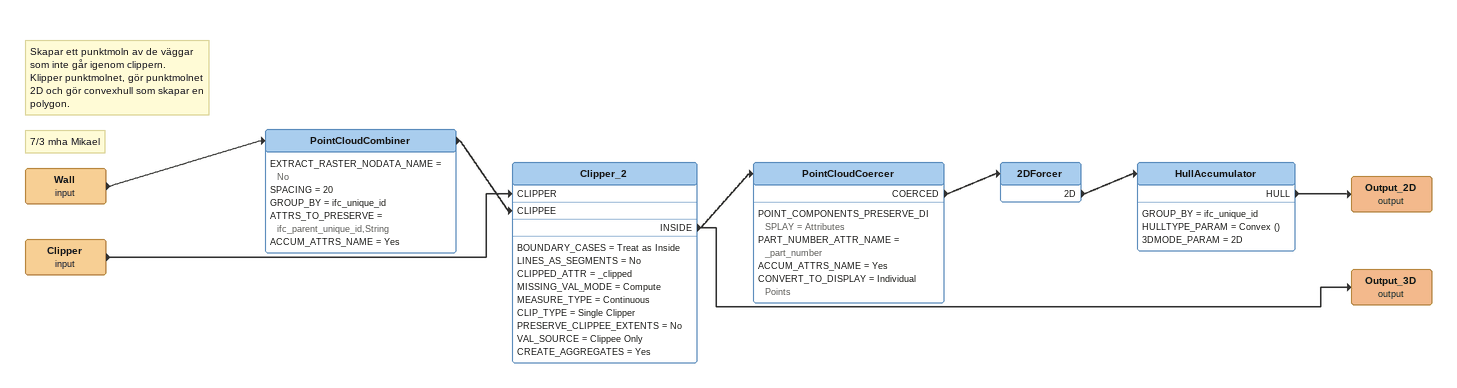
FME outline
Note: Skapar ett punktmoln av de väggar som inte går igenom clippern. / Klipper punktmolnet, gör punktmolnet 2D och gör convexhull som skapar en polygon.
Note: 7/3 mha Mikael
Wall (input)
    -> PointCloudCombiner
PointCloudCombiner
    EXTRACT_RASTER_NODATA_NAME = No
    SPACING = 20
    GROUP_BY = ifc_unique_id
    ATTRS_TO_PRESERVE = ifc_parent_unique_id,String
    ACCUM_ATTRS_NAME = Yes
    -> Clipper_2 [CLIPPEE]
Clipper (input)
    -> Clipper_2 [CLIPPER]
Clipper_2
    BOUNDARY_CASES = Treat as Inside
    LINES_AS_SEGMENTS = No
    CLIPPED_ATTR = _clipped
    MISSING_VAL_MODE = Compute
    MEASURE_TYPE = Continuous
    CLIP_TYPE = Single Clipper
    PRESERVE_CLIPPEE_EXTENTS = No
    VAL_SOURCE = Clippee Only
    CREATE_AGGREGATES = Yes
    INSIDE -> PointCloudCoercer
    INSIDE -> Output_3D (output)
PointCloudCoercer
    POINT_COMPONENTS_PRESERVE_DISPLAY = Attributes
    PART_NUMBER_ATTR_NAME = _part_number
    ACCUM_ATTRS_NAME = Yes
    CONVERT_TO_DISPLAY = Individual Points
    COERCED -> 2DForcer
2DForcer
    2D -> HullAccumulator
HullAccumulator
    GROUP_BY = ifc_unique_id
    HULLTYPE_PARAM = Convex ()
    3DMODE_PARAM = 2D
    HULL -> Output_2D (output)
Output_2D (output)
Output_3D (output)
